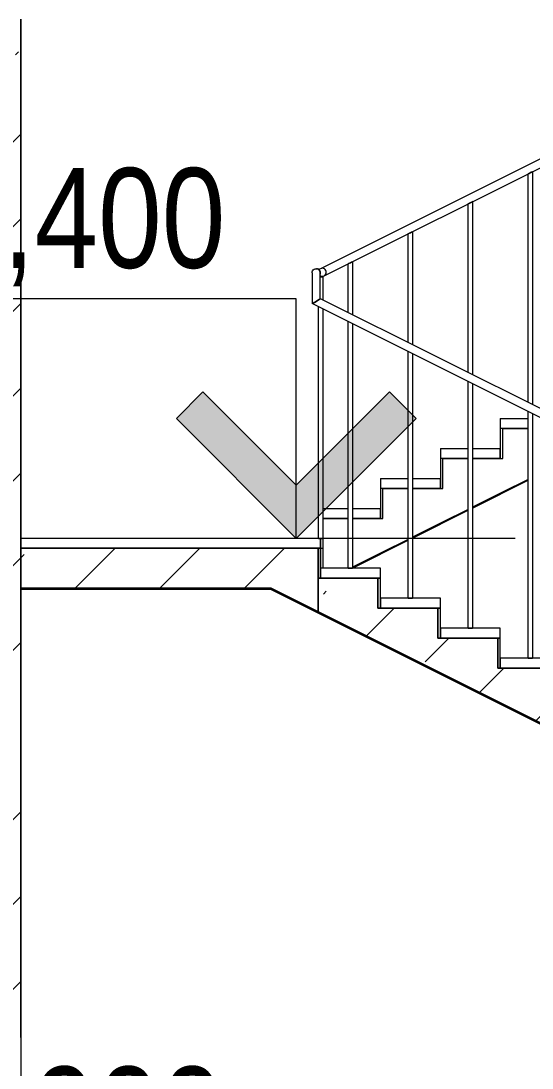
# Model space of a CAD drawing. Header units: millimetres. Extents: x -39507 to 33074, y -24219 to 30962.
# Drawn here: x -29333 to -26774, y 20748 to 25991 of the extents above; entities that cross this region are included whole.
import ezdxf

# ---------------------------------------------------------------- set-up
doc = ezdxf.new("R2010")
doc.units = ezdxf.units.MM
for name, color, linetype, lineweight in [('Балясины', 7, 'Continuous', 9), ('Верхние поручни', 7, 'Continuous', 9), ('Высотные отметки', 7, 'Continuous', 9), ('Лестницы', 7, 'Continuous', 9), ('Лестницы-1', 7, 'Continuous', 18), ('Ограждение', 7, 'Continuous', 9), ('Потолки', 7, 'Continuous', 9), ('Проступи_подступенки', 7, 'Continuous', 18), ('Проступи_подступенки-1', 7, 'Continuous', 9), ('Стены', 7, 'Continuous', 9), ('Структура _1_', 7, 'Continuous', 18), ('Штриховка разреза-2', 7, 'Continuous', 9)]:
    doc.layers.add(name, color=color, linetype=linetype, lineweight=lineweight)
doc.styles.add('Arial Narrow', font='ARIALN.TTF', dxfattribs={"height": 500})
pattern_1 = [(45, (-2885.9, 6475), (-424.264, 424.264), [600, -100, 20, -100]), (45, (-2885.9, 6899), (-424.264, 424.264), [])]

# ---------------------------------------------------------------- blocks, each defined once
blk = doc.blocks.new('Ограждение - 25mm-V24-Разрез 2-2')
at = {"layer": 'Балясины'}
for p, q in [((-26795.4, 25224), (-26795.4, 24081.3)), ((-26770.4, 24068.8), (-26770.4, 25236.5)), ((-26795.4, 24036.5), (-26795.4, 24000)), ((-26770.4, 24000), (-26770.4, 24024))]:
    blk.add_line(p, q, dxfattribs=at)
at = {"layer": 'Балясины', "flags": 128}
for points in [[(-26782.9, 25230.3), (-26788.3, 25227.6), (-26792.7, 25225.4), (-26795.1, 25224.2)], [(-26792.7, 25225.4), (-26788.3, 25227.6), (-26782.9, 25230.3)], [(-26782.9, 25230.3), (-26777.5, 25233), (-26773.1, 25235.2), (-26770.7, 25236.4), (-26773.1, 25235.2), (-26777.5, 25233), (-26782.9, 25230.3)]]:
    blk.add_lwpolyline(points, dxfattribs=at)
blk = doc.blocks.new('Ограждение - 25mm-V25-Разрез 2-2')
at = {"layer": 'Балясины'}
for p, q in [((-27095.4, 25074), (-27095.4, 24231.3)), ((-27070.4, 24218.8), (-27070.4, 25086.5)), ((-27095.4, 24186.5), (-27095.4, 23850)), ((-27070.4, 23850), (-27070.4, 24174))]:
    blk.add_line(p, q, dxfattribs=at)
at = {"layer": 'Балясины', "flags": 128}
for points in [[(-27082.9, 25080.3), (-27088.3, 25077.6), (-27092.7, 25075.4), (-27095.1, 25074.2), (-27092.7, 25075.4), (-27088.3, 25077.6), (-27082.9, 25080.3)], [(-27082.9, 25080.3), (-27077.5, 25083), (-27073.1, 25085.2), (-27070.7, 25086.4), (-27073.1, 25085.2), (-27077.5, 25083), (-27082.9, 25080.3)]]:
    blk.add_lwpolyline(points, dxfattribs=at)
blk = doc.blocks.new('Ограждение - 25mm-V26-Разрез 2-2')
at = {"layer": 'Балясины'}
for p, q in [((-27395.4, 24924), (-27395.4, 24381.3)), ((-27370.4, 24368.8), (-27370.4, 24936.5)), ((-27395.4, 24336.5), (-27395.4, 23700)), ((-27370.4, 23700), (-27370.4, 24324))]:
    blk.add_line(p, q, dxfattribs=at)
at = {"layer": 'Балясины', "flags": 128}
for points in [[(-27382.9, 24930.3), (-27388.3, 24927.6), (-27392.7, 24925.4), (-27395.1, 24924.2), (-27392.7, 24925.4), (-27388.3, 24927.6), (-27382.9, 24930.3)], [(-27382.9, 24930.3), (-27377.5, 24933), (-27373.1, 24935.2), (-27370.7, 24936.4), (-27373.1, 24935.2), (-27377.5, 24933), (-27382.9, 24930.3)]]:
    blk.add_lwpolyline(points, dxfattribs=at)
blk = doc.blocks.new('Ограждение - 25mm-V27-Разрез 2-2')
at = {"layer": 'Балясины'}
for p, q in [((-27695.4, 24774), (-27695.4, 24531.3)), ((-27670.4, 24518.8), (-27670.4, 24786.5)), ((-27695.4, 24486.5), (-27695.4, 23550)), ((-27670.4, 23550), (-27670.4, 24474))]:
    blk.add_line(p, q, dxfattribs=at)
at = {"layer": 'Балясины', "flags": 128}
for points in [[(-27682.9, 24780.3), (-27688.3, 24777.6), (-27692.7, 24775.4), (-27695.1, 24774.2), (-27692.7, 24775.4), (-27688.3, 24777.6), (-27682.9, 24780.3)], [(-27682.9, 24780.3), (-27677.5, 24783), (-27673.1, 24785.2), (-27670.7, 24786.4), (-27673.1, 24785.2), (-27677.5, 24783), (-27682.9, 24780.3)]]:
    blk.add_lwpolyline(points, dxfattribs=at)
blk = doc.blocks.new('Ограждение - 25mm-6838892-Разрез 2-2')
at = {"layer": 'Балясины'}
for p, q in [((-27832.9, 24710), (-27822.1, 24710)), ((-27822.1, 24710), (-27832.9, 24710)), ((-27820.4, 24593.8), (-27820.4, 24710)), ((-27845.4, 24561.5), (-27845.4, 23400)), ((-27820.4, 23400), (-27820.4, 24549)), ((-27822.1, 23400), (-27843.7, 23400)), ((-27843.7, 23400), (-27822.1, 23400))]:
    blk.add_line(p, q, dxfattribs=at)
blk = doc.blocks.new('Ограждение - 25mm-V28-Разрез 2-2')
at = {"layer": 'Балясины'}
for p, q in [((-27832.9, 24710), (-27822.1, 24710)), ((-27820.4, 24710), (-27832.9, 24710)), ((-27820.4, 24593.8), (-27820.4, 24710)), ((-27845.4, 24561.5), (-27845.4, 23400)), ((-27820.4, 23400), (-27820.4, 24549)), ((-27822.1, 23400), (-27843.7, 23400)), ((-27843.7, 23400), (-27822.1, 23400))]:
    blk.add_line(p, q, dxfattribs=at)
blk = doc.blocks.new('Ограждение - 25mm-V29-Разрез 2-2')
at = {"layer": 'Балясины'}
for p, q in [((-27695.4, 24486.5), (-27695.4, 23250)), ((-27695.1, 24486.4), (-27695.1, 24486.4)), ((-27670.4, 23250), (-27670.4, 24474)), ((-27682.9, 23250), (-27693.7, 23250)), ((-27693.7, 23250), (-27682.9, 23250)), ((-27682.9, 23250), (-27672.1, 23250)), ((-27672.1, 23250), (-27682.9, 23250))]:
    blk.add_line(p, q, dxfattribs=at)
blk = doc.blocks.new('Ограждение - 25mm-V76-Разрез 2-2')
at = {"layer": 'Балясины'}
for p, q in [((-27832.9, 24710), (-27822.1, 24710)), ((-27822.1, 24710), (-27832.9, 24710)), ((-27820.4, 24593.8), (-27820.4, 24710)), ((-27845.4, 24561.5), (-27845.4, 23400)), ((-27820.4, 23400), (-27820.4, 24549)), ((-27832.9, 23400), (-27843.7, 23400)), ((-27843.7, 23400), (-27822.1, 23400))]:
    blk.add_line(p, q, dxfattribs=at)
blk = doc.blocks.new('Ограждение - 25mm-6838888-Разрез 2-2')
at = {"layer": 'Балясины'}
for p, q in [((-27845.4, 24561.5), (-27845.4, 23400)), ((-27845.1, 24561.4), (-27845.1, 24561.4)), ((-27820.4, 23400), (-27820.4, 24549)), ((-27832.9, 23400), (-27843.7, 23400)), ((-27843.7, 23400), (-27832.9, 23400)), ((-27832.9, 23400), (-27820.4, 23400)), ((-27822.1, 23400), (-27832.9, 23400))]:
    blk.add_line(p, q, dxfattribs=at)
blk = doc.blocks.new('Ограждение - Ограждение-6819977-Разрез 2-2')
for name, p in [('Ограждение - 25mm-V24-Разрез 2-2', (0, 0)), ('Ограждение - 25mm-V25-Разрез 2-2', (0, 0)), ('Ограждение - 25mm-V26-Разрез 2-2', (0, 0)), ('Ограждение - 25mm-V27-Разрез 2-2', (0, 0)), ('Ограждение - 25mm-6838892-Разрез 2-2', (0, 0)), ('Ограждение - 25mm-6838892-Разрез 2-2', (0, 0)), ('Ограждение - 25mm-6838892-Разрез 2-2', (0, 0)), ('Ограждение - 25mm-6838892-Разрез 2-2', (0, 0)), ('Ограждение - 25mm-V28-Разрез 2-2', (0, 0)), ('Ограждение - 25mm-V76-Разрез 2-2', (0, 0)), ('Ограждение - 25mm-6838888-Разрез 2-2', (0, 0)), ('Ограждение - 25mm-V29-Разрез 2-2', (0, 0)), ('Ограждение - 25mm-V29-Разрез 2-2', (300, -150)), ('Ограждение - 25mm-V29-Разрез 2-2', (600, -300)), ('Ограждение - 25mm-V29-Разрез 2-2', (900, -450))]:
    blk.add_blockref(name, p)
blk = doc.blocks.new('Тип верхнего поручня - Верхний поручень_Внутренний_-6840876-Разрез 2-2')
at = {"layer": 'Верхние поручни'}
for p, q in [((-23332.9, 27000), (-27832.9, 24750)), ((-27815, 24714.2), (-23332.9, 26955.3)), ((-27875, 24730), (-27875, 24574)), ((-27835, 24598.7), (-27835, 24730)), ((-23332.9, 22350), (-27832.9, 24600)), ((-27872.9, 24575.3), (-23350.8, 22314.2))]:
    blk.add_line(p, q, dxfattribs=at)
at = {"layer": 'Верхние поручни', "flags": 128}
for points in [[(-27875, 24730), (-27874.3, 24735.2), (-27872.3, 24740), (-27869.1, 24744.1), (-27865, 24747.3), (-27860.2, 24749.3), (-27855, 24750)], [(-27855, 24750), (-27849.8, 24749.3), (-27845, 24747.3), (-27840.8, 24744.1), (-27837.7, 24740), (-27835.7, 24735.2), (-27835, 24730)], [(-27832.9, 24730), (-27833.6, 24735.2), (-27835.6, 24740), (-27838.7, 24744.1), (-27842.9, 24747.3), (-27847.7, 24749.3), (-27852.9, 24750)], [(-27806, 24741.1), (-27809, 24745.4), (-27812.9, 24748.8), (-27817.6, 24751.1), (-27822.7, 24752.1), (-27827.9, 24751.7), (-27832.9, 24750), (-27837.2, 24747.1), (-27840, 24744.1)], [(-27835, 24715.4), (-27830.3, 24713.1), (-27825.1, 24712.1), (-27819.9, 24712.5), (-27815, 24714.2), (-27810.7, 24717.1), (-27807.2, 24721.1), (-27805, 24725.8), (-27804, 24730.9), (-27804.3, 24736.1), (-27806, 24741.1)], [(-27834.9, 24721.2), (-27833.6, 24724.8), (-27832.9, 24730)], [(-27855, 24586.3), (-27849.8, 24589.5), (-27845, 24592.5), (-27840.8, 24595.1), (-27837.7, 24597)], [(-27837.7, 24597), (-27840.8, 24595.1), (-27845, 24592.5), (-27849.8, 24589.5), (-27855, 24586.3)], [(-27852.9, 24587.6), (-27847.7, 24590.8), (-27842.9, 24593.8), (-27838.7, 24596.4), (-27835.6, 24598.3), (-27833.6, 24599.6), (-27832.9, 24600)], [(-27835.6, 24598.3), (-27838.7, 24596.4), (-27842.9, 24593.8), (-27847.7, 24590.8), (-27852.9, 24587.6)], [(-27855, 24586.3), (-27860.2, 24583.1), (-27865, 24580.2), (-27869.1, 24577.6), (-27872.3, 24575.6), (-27874.3, 24574.4), (-27875, 24574)], [(-27872.3, 24575.6), (-27869.1, 24577.6), (-27865, 24580.2), (-27860.2, 24583.1), (-27855, 24586.3)], [(-27852.9, 24587.6), (-27858.1, 24584.4), (-27862.9, 24581.5), (-27867, 24578.9), (-27870.2, 24576.9)], [(-27870.2, 24576.9), (-27867, 24578.9), (-27862.9, 24581.5), (-27858.1, 24584.4), (-27852.9, 24587.6)]]:
    blk.add_lwpolyline(points, dxfattribs=at)
blk = doc.blocks.new('Высотные отметки - Высотная отметка - Стрелка-4455449-Разрез 2-2')
at = {"layer": 'Высотные отметки'}
blk.add_hatch(color=256, dxfattribs=at).paths.add_polyline_path([(-36565.6, -5267.2), (-36098.4, -5734.3), (-35631.2, -5267.2), (-35498.4, -5400), (-36098.4, -6000), (-36698.4, -5400)], flags=0)
for p, q in [((-36098.4, -4800), (-39098.4, -4800)), ((-36098.4, -6000), (-36098.4, -4800)), ((-36565.6, -5267.2), (-36698.4, -5400)), ((-36098.4, -5734.3), (-36565.6, -5267.2)), ((-35631.2, -5267.2), (-36098.4, -5734.3)), ((-35498.4, -5400), (-35631.2, -5267.2)), ((-36698.4, -5400), (-36098.4, -6000)), ((-36098.4, -6000), (-35498.4, -5400)), ((-35002.8, -6000), (-36395.1, -6000))]:
    blk.add_line(p, q, dxfattribs=at)

msp = doc.modelspace()

# ---------------------------------------------------------------- hatches: boundary and pattern name
at = {"layer": 'Лестницы'}
h = msp.add_hatch(dxfattribs=at)
h.set_pattern_fill('FP_2', color=256, style=0, pattern_type=2)
h.set_pattern_definition(pattern_1)
h.paths.add_polyline_path([(-27845.4, 23032.3), (-27845.4, 23350), (-29332.9, 23350), (-29332.9, 23150), (-28080.8, 23150), (-27849.2, 23034.2)], flags=0)
h = msp.add_hatch(dxfattribs=at)
h.set_pattern_fill('FP_2', color=256, style=0, pattern_type=2)
h.set_pattern_definition(pattern_1)
h.paths.add_polyline_path([(-23345.4, 20782.3), (-23346.3, 21100), (-23645.4, 21100), (-23645.4, 21250), (-23945.4, 21250), (-23945.4, 21400), (-24245.4, 21400), (-24245.4, 21550), (-24545.4, 21550), (-24545.4, 21700), (-24845.4, 21700), (-24845.4, 21850), (-25145.4, 21850), (-25145.4, 22000), (-25445.4, 22000), (-25445.4, 22150), (-25745.4, 22150), (-25745.4, 22300), (-26045.4, 22300), (-26045.4, 22450), (-26345.4, 22450), (-26345.4, 22600), (-26645.4, 22600), (-26645.4, 22750), (-26945.4, 22750), (-26945.4, 22900), (-27245.4, 22900), (-27245.4, 23050), (-27545.4, 23050), (-27545.4, 23200), (-27845.4, 23200), (-27845.4, 23032.3), (-23467.8, 20843.5)], flags=0)
at = {"layer": 'Штриховка разреза-2'}
h = msp.add_hatch(dxfattribs=at)
h.set_pattern_fill('FP_2', color=256, style=0, pattern_type=2)
h.set_pattern_definition(pattern_1)
h.paths.add_polyline_path([(-29532.9, 20900), (-29332.9, 20900), (-29332.9, 26000), (-29532.9, 26000), (-29532.9, 21281.6)], flags=0)
h.paths.add_polyline_path([(-29532.9, 26200), (-29332.9, 26200), (-29332.9, 27032.4), (-29532.9, 27032.4), (-29532.9, 26320.3)], flags=0)

# ---------------------------------------------------------------- linework, layer by layer
at = {"layer": 'Высотные отметки'}
for p, q in [((-27951.7, 23400), (-27954.4, 23400)), ((-27914.7, 23400), (-27951.7, 23400))]:
    msp.add_line(p, q, dxfattribs=at)
at = {"layer": 'Лестницы'}
for p, q in [((-26920.4, 23950), (-26795, 23950)), ((-26920.4, 23800), (-26920.4, 23950)), ((-27220.4, 23800), (-27095.2, 23800)), ((-27220.4, 23650), (-27220.4, 23800)), ((-27070.6, 23800), (-26920.4, 23800)), ((-27520.4, 23650), (-27395.2, 23650)), ((-27520.4, 23500), (-27520.4, 23650)), ((-27370.5, 23650), (-27220.4, 23650)), ((-26920.4, 23632.3), (-26794.7, 23695.1)), ((-27070.5, 23557.2), (-26920.4, 23632.3)), ((-27220.4, 23482.3), (-27095.2, 23544.9)), ((-27820.4, 23500), (-27695.3, 23500)), ((-27820.4, 23250), (-27820.4, 23500)), ((-27670.4, 23500), (-27520.4, 23500)), ((-27370.5, 23407.3), (-27220.4, 23482.3)), ((-27520.4, 23332.3), (-27395.3, 23394.8)), ((-27845.4, 23350), (-27832.9, 23350)), ((-27845.4, 23150), (-27845.4, 23350)), ((-27832.9, 23350), (-27820.4, 23350)), ((-27832.9, 23350), (-27832.9, 23200)), ((-27832.9, 23200), (-27832.9, 23350)), ((-27820.4, 23250), (-27820.4, 23350)), ((-27670.4, 23257.3), (-27520.4, 23332.3))]:
    msp.add_line(p, q, dxfattribs=at)
at = {"layer": 'Лестницы-1'}
for p, q in [((-27845.4, 23350), (-29332.9, 23350)), ((-29332.9, 23350), (-29332.9, 23150)), ((-27845.4, 23032.3), (-27845.4, 23350)), ((-27545.4, 23200), (-27845.4, 23200)), ((-27845.4, 23200), (-27845.4, 23032.3)), ((-27545.4, 23050), (-27545.4, 23200)), ((-29332.9, 23150), (-28080.8, 23150)), ((-28080.8, 23150), (-27845.4, 23032.3)), ((-27845.4, 23032.3), (-23345.4, 20782.3)), ((-27245.4, 23050), (-27545.4, 23050)), ((-27245.4, 22900), (-27245.4, 23050)), ((-26945.4, 22900), (-27245.4, 22900)), ((-26945.4, 22750), (-26945.4, 22900)), ((-26645.4, 22750), (-26945.4, 22750))]:
    msp.add_line(p, q, dxfattribs=at)
at = {"layer": 'Потолки'}
for p, q in [((-27070.5, 23557), (-26794.7, 23695)), ((-26795.2, 23689.1), (-27070.5, 23551.4)), ((-27370.5, 23407), (-27095.2, 23544.7)), ((-27095.2, 23539.1), (-27370.5, 23401.4)), ((-27670.4, 23257), (-27395.3, 23394.6)), ((-27395.3, 23389), (-27670.4, 23251.4)), ((-28080.8, 23145), (-28080.8, 23150))]:
    msp.add_line(p, q, dxfattribs=at)
at = {"layer": 'Проступи_подступенки'}
for p, q in [((-27832.9, 23400), (-29332.9, 23400)), ((-29332.9, 23400), (-29332.9, 23350)), ((-27832.9, 23350), (-27832.9, 23400)), ((-29332.9, 23350), (-27832.9, 23350)), ((-27832.9, 23350), (-27845.4, 23350)), ((-27845.4, 23350), (-27845.4, 23200)), ((-27832.9, 23200), (-27832.9, 23350)), ((-27532.9, 23250), (-27832.9, 23250)), ((-27832.9, 23250), (-27832.9, 23200)), ((-27532.9, 23200), (-27532.9, 23250)), ((-27845.4, 23200), (-27832.9, 23200)), ((-27832.9, 23200), (-27532.9, 23200)), ((-27532.9, 23200), (-27545.4, 23200)), ((-27545.4, 23200), (-27545.4, 23050)), ((-27532.9, 23050), (-27532.9, 23200)), ((-27232.9, 23100), (-27532.9, 23100)), ((-27532.9, 23100), (-27532.9, 23050)), ((-27232.9, 23050), (-27232.9, 23100)), ((-27545.4, 23050), (-27532.9, 23050)), ((-27532.9, 23050), (-27232.9, 23050)), ((-27232.9, 23050), (-27245.4, 23050)), ((-27245.4, 23050), (-27245.4, 22900)), ((-27232.9, 22900), (-27232.9, 23050)), ((-26932.9, 22950), (-27232.9, 22950)), ((-27232.9, 22950), (-27232.9, 22900)), ((-26932.9, 22900), (-26932.9, 22950)), ((-27245.4, 22900), (-27232.9, 22900)), ((-27232.9, 22900), (-26932.9, 22900)), ((-26932.9, 22900), (-26945.4, 22900)), ((-26945.4, 22900), (-26945.4, 22750)), ((-26932.9, 22750), (-26932.9, 22900)), ((-26632.9, 22800), (-26932.9, 22800)), ((-26932.9, 22800), (-26932.9, 22750)), ((-26945.4, 22750), (-26932.9, 22750)), ((-26932.9, 22750), (-26632.9, 22750))]:
    msp.add_line(p, q, dxfattribs=at)
at = {"layer": 'Проступи_подступенки-1'}
for p, q in [((-26932.9, 24000), (-26795, 24000)), ((-26932.9, 24000), (-26932.9, 23950)), ((-26932.9, 23950), (-26932.9, 23800)), ((-26920.4, 23950), (-26932.9, 23950)), ((-26795, 23950), (-26932.9, 23950)), ((-26920.4, 23800), (-26920.4, 23950)), ((-27232.9, 23850), (-27094.7, 23850)), ((-27232.9, 23850), (-27232.9, 23800)), ((-27071.1, 23850), (-26932.9, 23850)), ((-26932.9, 23800), (-26932.9, 23850)), ((-27232.9, 23800), (-27232.9, 23650)), ((-27220.4, 23800), (-27232.9, 23800)), ((-27095.2, 23800), (-27232.9, 23800)), ((-27220.4, 23650), (-27220.4, 23800)), ((-26932.9, 23800), (-27070.6, 23800)), ((-26932.9, 23800), (-26920.4, 23800)), ((-27532.9, 23700), (-27395.2, 23700)), ((-27532.9, 23700), (-27532.9, 23650)), ((-27370.5, 23700), (-27232.9, 23700)), ((-27232.9, 23650), (-27232.9, 23700)), ((-27532.9, 23650), (-27532.9, 23500)), ((-27520.4, 23650), (-27532.9, 23650)), ((-27395.2, 23650), (-27532.9, 23650)), ((-27520.4, 23500), (-27520.4, 23650)), ((-27232.9, 23650), (-27370.5, 23650)), ((-27232.9, 23650), (-27220.4, 23650)), ((-27820.4, 23550), (-27695.3, 23550)), ((-27670.5, 23550), (-27532.9, 23550)), ((-27532.9, 23500), (-27532.9, 23550)), ((-27695.3, 23500), (-27820.4, 23500)), ((-27820.4, 23350), (-27820.4, 23500)), ((-27532.9, 23500), (-27670.4, 23500)), ((-27532.9, 23500), (-27520.4, 23500)), ((-27832.9, 23400), (-27832.9, 23350)), ((-27832.9, 23350), (-27820.4, 23350))]:
    msp.add_line(p, q, dxfattribs=at)
at = {"layer": 'Стены'}
msp.add_line((-29332.9, 26000), (-29332.9, 0), dxfattribs=at)
at = {"layer": 'Структура _1_'}
for p, q in [((-29332.9, 20900), (-29332.9, 26000)), ((-28080.8, 23150), (-29332.9, 23150)), ((-29332.9, 23150), (-29332.9, 23145)), ((-29332.9, 23145), (-28080.8, 23145)), ((-23327.9, 20773.1), (-28080.8, 23150)), ((-28080.8, 23150), (-28080.8, 23144.4)), ((-28080.8, 23145), (-28080.8, 23150)), ((-28080.8, 23144.4), (-23327.9, 20767.5))]:
    msp.add_line(p, q, dxfattribs=at)

# ---------------------------------------------------------------- block references
at = {"layer": 'Верхние поручни'}
msp.add_blockref('Тип верхнего поручня - Верхний поручень_Внутренний_-6840876-Разрез 2-2', (0, 0), dxfattribs=at)
at = {"layer": 'Высотные отметки'}
msp.add_blockref('Высотные отметки - Высотная отметка - Стрелка-4455449-Разрез 2-2', (8144, 29400), dxfattribs=at)
at = {"layer": 'Ограждение'}
msp.add_blockref('Ограждение - Ограждение-6819977-Разрез 2-2', (0, 0), dxfattribs=at)

# ---------------------------------------------------------------- texts
at = {"layer": 'Высотные отметки', "char_height": 500, "width": 2499.191, "attachment_point": 1, "line_spacing_factor": 0.974696, "style": 'Arial Narrow'}
for s, insert in [('+23,400', (-30395.7, 25254.3)), ('+18,900', (-30402.9, 20754.3))]:
    msp.add_mtext(s, dxfattribs=dict(at, insert=insert))

doc.saveas('drawing.dxf')
